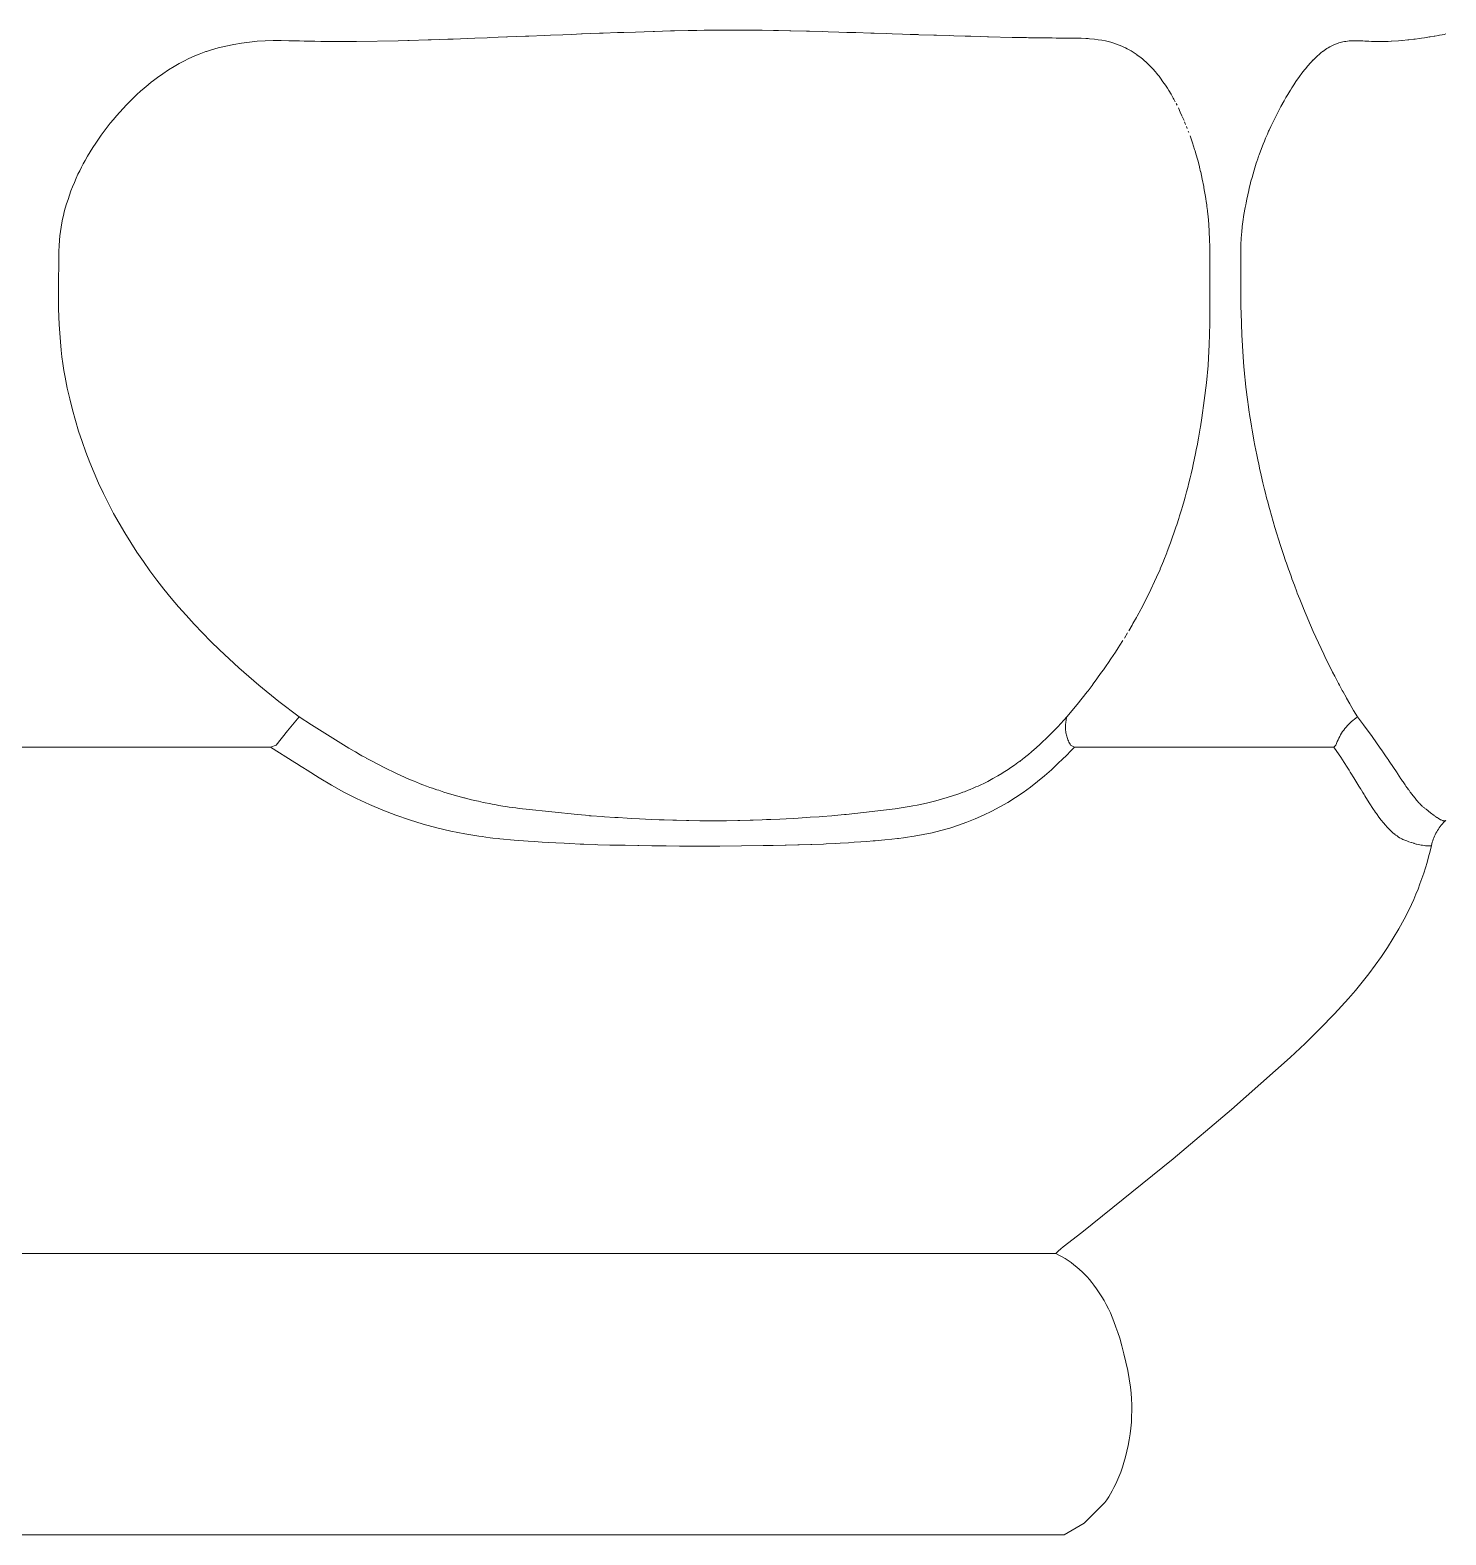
# Model space of a CAD drawing. Header units: millimetres. Extents: x 311 to 4068, y 1050 to 3803.
# Drawn here: x 508.29 to 536.8, y 3406.39 to 3436.69 of the extents above; entities that cross this region are included whole.
import ezdxf

# ---------------------------------------------------------------- set-up
doc = ezdxf.new("R2010")
doc.units = ezdxf.units.MM
doc.layers.add('ZANO_R', color=7, linetype='Continuous', lineweight=0)

msp = doc.modelspace()

# ---------------------------------------------------------------- linework, layer by layer
at = {"layer": 'ZANO_R'}
for p, q in [((516.702, 3436.509), (516.365, 3436.498)), ((516.702, 3436.509), (516.806, 3436.513)), ((517.101, 3436.524), (516.806, 3436.513)), ((517.101, 3436.524), (517.245, 3436.529)), ((517.494, 3436.539), (517.245, 3436.529)), ((517.494, 3436.538), (517.547, 3436.54)), ((517.882, 3436.554), (517.547, 3436.541)), ((517.882, 3436.553), (517.9, 3436.554)), ((518.264, 3436.569), (517.9, 3436.554)), ((518.264, 3436.569), (518.333, 3436.571)), ((518.643, 3436.584), (518.333, 3436.571)), ((518.643, 3436.584), (518.764, 3436.589)), ((519.018, 3436.599), (518.764, 3436.589)), ((519.018, 3436.599), (519.191, 3436.606)), ((519.388, 3436.614), (519.191, 3436.606)), ((519.388, 3436.614), (519.404, 3436.614)), ((519.754, 3436.628), (519.404, 3436.614)), ((519.754, 3436.628), (519.825, 3436.631)), ((520.117, 3436.641), (519.825, 3436.631)), ((520.117, 3436.641), (520.243, 3436.646)), ((520.475, 3436.654), (520.243, 3436.646)), ((520.475, 3436.654), (520.655, 3436.66)), ((520.832, 3436.665), (520.655, 3436.66)), ((520.832, 3436.665), (520.86, 3436.666)), ((521.186, 3436.675), (520.86, 3436.666)), ((521.186, 3436.675), (521.265, 3436.677)), ((521.538, 3436.684), (521.265, 3436.677)), ((521.538, 3436.684), (521.665, 3436.686)), ((521.713, 3436.687), (521.665, 3436.686)), ((521.713, 3436.687), (521.863, 3436.689)), ((521.887, 3436.689), (521.863, 3436.689)), ((521.887, 3436.689), (521.974, 3436.69)), ((522.147, 3436.692), (521.974, 3436.69)), ((522.147, 3436.692), (522.256, 3436.692)), ((522.406, 3436.692), (522.256, 3436.692)), ((522.406, 3436.692), (522.451, 3436.692)), ((522.578, 3436.692), (522.451, 3436.692)), ((522.578, 3436.692), (522.645, 3436.692)), ((522.918, 3436.689), (522.645, 3436.692)), ((522.918, 3436.689), (523.031, 3436.688)), ((523.255, 3436.685), (523.031, 3436.688)), ((523.255, 3436.685), (523.356, 3436.683)), ((523.589, 3436.678), (523.356, 3436.683)), ((523.589, 3436.678), (523.604, 3436.677)), ((523.92, 3436.67), (523.604, 3436.678)), ((523.92, 3436.67), (523.984, 3436.668)), ((524.247, 3436.661), (523.984, 3436.668)), ((524.247, 3436.661), (524.36, 3436.658)), ((524.572, 3436.652), (524.36, 3436.658)), ((524.572, 3436.651), (524.732, 3436.647)), ((524.896, 3436.642), (524.732, 3436.647)), ((524.896, 3436.642), (524.917, 3436.641)), ((525.217, 3436.631), (524.917, 3436.641)), ((525.217, 3436.631), (525.284, 3436.629)), ((525.537, 3436.621), (525.284, 3436.629)), ((525.537, 3436.621), (525.647, 3436.617)), ((525.856, 3436.611), (525.647, 3436.618)), ((525.856, 3436.611), (526.006, 3436.606)), ((526.171, 3436.601), (526.006, 3436.606)), ((526.171, 3436.601), (526.184, 3436.6)), ((526.487, 3436.591), (526.184, 3436.6)), ((526.487, 3436.591), (526.537, 3436.589)), ((526.802, 3436.581), (526.537, 3436.589)), ((526.802, 3436.581), (526.886, 3436.579)), ((527.117, 3436.572), (526.886, 3436.579)), ((527.117, 3436.572), (527.23, 3436.569)), ((527.428, 3436.563), (527.23, 3436.569)), ((527.428, 3436.563), (527.569, 3436.559)), ((527.583, 3436.559), (527.569, 3436.559)), ((527.583, 3436.559), (528.066, 3436.546)), ((528.199, 3436.543), (528.066, 3436.546)), ((528.199, 3436.543), (528.23, 3436.542)), ((528.351, 3436.54), (528.23, 3436.542)), ((528.351, 3436.54), (528.391, 3436.539)), ((528.49, 3436.538), (528.391, 3436.539)), ((528.49, 3436.538), (528.552, 3436.537)), ((528.651, 3436.535), (528.552, 3436.537)), ((528.651, 3436.536), (528.71, 3436.535)), ((528.801, 3436.534), (528.71, 3436.535)), ((528.801, 3436.534), (528.866, 3436.534)), ((528.949, 3436.533), (528.866, 3436.534)), ((528.949, 3436.533), (529.019, 3436.533)), ((529.096, 3436.533), (529.019, 3436.533)), ((529.096, 3436.533), (529.169, 3436.532)), ((529.244, 3436.532), (529.169, 3436.532)), ((529.244, 3436.532), (529.314, 3436.531)), ((529.395, 3436.529), (529.314, 3436.531)), ((529.395, 3436.529), (529.455, 3436.527)), ((529.545, 3436.523), (529.455, 3436.527)), ((529.545, 3436.523), (529.592, 3436.52)), ((529.623, 3436.518), (529.592, 3436.52)), ((529.623, 3436.518), (529.724, 3436.508)), ((536.151, 3436.509), (536.051, 3436.498)), ((536.151, 3436.509), (536.181, 3436.513)), ((536.264, 3436.524), (536.181, 3436.513)), ((536.264, 3436.524), (536.303, 3436.529)), ((536.369, 3436.539), (536.303, 3436.529)), ((536.369, 3436.538), (536.402, 3436.543)), ((536.468, 3436.554), (536.402, 3436.543)), ((536.468, 3436.553), (536.472, 3436.554)), ((536.56, 3436.569), (536.472, 3436.554)), ((536.56, 3436.569), (536.576, 3436.571)), ((536.645, 3436.584), (536.576, 3436.571)), ((536.645, 3436.584), (536.671, 3436.589)), ((536.724, 3436.599), (536.671, 3436.589)), ((536.724, 3436.599), (536.759, 3436.606)), ((536.797, 3436.614), (536.759, 3436.606)), ((511.671, 3436.201), (511.693, 3436.209)), ((511.758, 3436.235), (511.693, 3436.209)), ((511.824, 3436.259), (511.758, 3436.235)), ((511.824, 3436.259), (511.837, 3436.263)), ((511.921, 3436.291), (511.837, 3436.263)), ((511.921, 3436.291), (512.075, 3436.334)), ((512.075, 3436.334), (512.23, 3436.371)), ((512.23, 3436.371), (512.387, 3436.403)), ((512.387, 3436.403), (512.545, 3436.43)), ((512.545, 3436.43), (512.703, 3436.451)), ((512.703, 3436.451), (512.862, 3436.467)), ((512.862, 3436.467), (513.022, 3436.477)), ((513.022, 3436.477), (513.182, 3436.483)), ((513.182, 3436.483), (513.341, 3436.482)), ((513.341, 3436.482), (513.501, 3436.477)), ((513.584, 3436.476), (513.501, 3436.477)), ((513.584, 3436.476), (513.712, 3436.473)), ((513.804, 3436.471), (513.712, 3436.473)), ((513.804, 3436.471), (513.926, 3436.469)), ((514.018, 3436.467), (513.926, 3436.469)), ((514.018, 3436.467), (514.144, 3436.465)), ((514.231, 3436.463), (514.144, 3436.465)), ((514.231, 3436.463), (514.363, 3436.462)), ((514.441, 3436.461), (514.363, 3436.462)), ((514.441, 3436.461), (514.583, 3436.461)), ((514.651, 3436.461), (514.583, 3436.461)), ((514.651, 3436.461), (514.803, 3436.462)), ((514.859, 3436.462), (514.803, 3436.462)), ((514.859, 3436.462), (515.697, 3436.478)), ((515.893, 3436.483), (515.697, 3436.478)), ((515.893, 3436.483), (515.921, 3436.484)), ((516.3, 3436.496), (515.921, 3436.484)), ((516.3, 3436.496), (516.365, 3436.498)), ((529.796, 3436.499), (529.724, 3436.508)), ((529.867, 3436.488), (529.796, 3436.499)), ((529.939, 3436.474), (529.867, 3436.488)), ((529.939, 3436.474), (529.996, 3436.461)), ((529.996, 3436.461), (530.052, 3436.446)), ((530.052, 3436.446), (530.108, 3436.43)), ((530.108, 3436.43), (530.164, 3436.411)), ((530.164, 3436.411), (530.218, 3436.391)), ((530.218, 3436.391), (530.272, 3436.368)), ((530.272, 3436.368), (530.325, 3436.344)), ((530.344, 3436.336), (530.326, 3436.344)), ((530.344, 3436.335), (530.38, 3436.317)), ((530.421, 3436.295), (530.38, 3436.317)), ((530.461, 3436.272), (530.421, 3436.295)), ((530.5, 3436.248), (530.461, 3436.272)), ((530.499, 3436.248), (530.539, 3436.222)), ((530.577, 3436.197), (530.54, 3436.222)), ((534.252, 3436.209), (534.203, 3436.166)), ((534.252, 3436.209), (534.281, 3436.233)), ((534.314, 3436.259), (534.281, 3436.233)), ((534.314, 3436.259), (534.319, 3436.263)), ((534.374, 3436.302), (534.319, 3436.263)), ((534.374, 3436.302), (534.401, 3436.32)), ((534.401, 3436.32), (534.429, 3436.337)), ((534.429, 3436.337), (534.457, 3436.353)), ((534.457, 3436.353), (534.485, 3436.368)), ((534.485, 3436.368), (534.514, 3436.383)), ((534.554, 3436.401), (534.514, 3436.383)), ((534.554, 3436.401), (534.593, 3436.417)), ((534.613, 3436.424), (534.593, 3436.417)), ((534.613, 3436.424), (534.641, 3436.433)), ((534.641, 3436.433), (534.668, 3436.441)), ((534.668, 3436.441), (534.696, 3436.449)), ((534.696, 3436.449), (534.724, 3436.455)), ((534.724, 3436.455), (534.752, 3436.461)), ((534.78, 3436.465), (534.752, 3436.461)), ((534.78, 3436.465), (534.815, 3436.47)), ((534.815, 3436.47), (534.851, 3436.473)), ((534.851, 3436.473), (534.886, 3436.476)), ((534.886, 3436.476), (534.921, 3436.477)), ((534.921, 3436.477), (534.957, 3436.478)), ((534.982, 3436.478), (534.957, 3436.478)), ((534.982, 3436.478), (535.041, 3436.477)), ((535.075, 3436.476), (535.041, 3436.477)), ((535.075, 3436.476), (535.127, 3436.473)), ((535.164, 3436.471), (535.127, 3436.473)), ((535.164, 3436.471), (535.212, 3436.469)), ((535.248, 3436.467), (535.212, 3436.469)), ((535.248, 3436.467), (535.297, 3436.465)), ((535.331, 3436.463), (535.297, 3436.465)), ((535.331, 3436.463), (535.38, 3436.462)), ((535.409, 3436.461), (535.38, 3436.462)), ((535.409, 3436.461), (535.461, 3436.461)), ((535.486, 3436.461), (535.461, 3436.461)), ((535.486, 3436.461), (535.54, 3436.462)), ((535.56, 3436.462), (535.54, 3436.462)), ((535.56, 3436.462), (535.617, 3436.464)), ((535.633, 3436.465), (535.617, 3436.464)), ((535.633, 3436.465), (535.695, 3436.468)), ((535.704, 3436.468), (535.695, 3436.468)), ((535.704, 3436.468), (535.843, 3436.478)), ((535.906, 3436.483), (535.843, 3436.478)), ((535.906, 3436.483), (535.914, 3436.484)), ((536.032, 3436.496), (535.914, 3436.484)), ((536.032, 3436.496), (536.051, 3436.498)), ((511.189, 3435.961), (511.074, 3435.89)), ((511.189, 3435.961), (511.287, 3436.017)), ((511.287, 3436.017), (511.386, 3436.07)), ((511.386, 3436.07), (511.487, 3436.119)), ((511.487, 3436.119), (511.589, 3436.166)), ((511.671, 3436.201), (511.589, 3436.166)), ((530.576, 3436.196), (530.641, 3436.148)), ((530.651, 3436.14), (530.642, 3436.148)), ((530.651, 3436.14), (530.691, 3436.107)), ((530.724, 3436.08), (530.692, 3436.108)), ((530.724, 3436.08), (530.763, 3436.045)), ((530.763, 3436.045), (530.8, 3436.009)), ((530.8, 3436.009), (530.837, 3435.973)), ((530.862, 3435.946), (530.837, 3435.972)), ((530.862, 3435.947), (530.901, 3435.904)), ((530.901, 3435.904), (530.939, 3435.861)), ((533.948, 3435.889), (533.968, 3435.914)), ((534.017, 3435.973), (533.968, 3435.914)), ((534.068, 3436.03), (534.017, 3435.973)), ((534.068, 3436.03), (534.086, 3436.049)), ((534.125, 3436.091), (534.086, 3436.049)), ((534.125, 3436.09), (534.164, 3436.129)), ((534.191, 3436.155), (534.164, 3436.129)), ((534.191, 3436.155), (534.203, 3436.166)), ((510.735, 3435.648), (510.662, 3435.589)), ((510.735, 3435.648), (510.744, 3435.655)), ((510.851, 3435.737), (510.744, 3435.655)), ((510.962, 3435.815), (510.851, 3435.737)), ((511.074, 3435.89), (510.962, 3435.815)), ((530.939, 3435.861), (530.976, 3435.818)), ((530.99, 3435.8), (530.976, 3435.817)), ((530.99, 3435.8), (531.02, 3435.762)), ((531.051, 3435.722), (531.02, 3435.762)), ((531.051, 3435.722), (531.1, 3435.653)), ((531.1, 3435.653), (531.148, 3435.583)), ((533.776, 3435.655), (533.733, 3435.589)), ((533.776, 3435.655), (533.811, 3435.705)), ((533.832, 3435.735), (533.811, 3435.705)), ((533.832, 3435.735), (533.85, 3435.76)), ((533.898, 3435.825), (533.85, 3435.76)), ((533.948, 3435.889), (533.898, 3435.825)), ((510.297, 3435.257), (510.367, 3435.326)), ((510.367, 3435.326), (510.439, 3435.394)), ((510.439, 3435.394), (510.512, 3435.46)), ((510.512, 3435.46), (510.587, 3435.526)), ((510.587, 3435.526), (510.662, 3435.589)), ((531.163, 3435.561), (531.148, 3435.583)), ((531.163, 3435.561), (531.189, 3435.52)), ((531.216, 3435.476), (531.189, 3435.52)), ((531.216, 3435.476), (531.262, 3435.399)), ((531.262, 3435.399), (531.307, 3435.321)), ((531.316, 3435.303), (531.307, 3435.321)), ((531.316, 3435.303), (531.344, 3435.251)), ((533.56, 3435.309), (533.537, 3435.268)), ((533.56, 3435.309), (533.576, 3435.336)), ((533.612, 3435.398), (533.576, 3435.336)), ((533.613, 3435.398), (533.654, 3435.466)), ((533.667, 3435.486), (533.654, 3435.466)), ((533.667, 3435.486), (533.693, 3435.529)), ((533.721, 3435.572), (533.693, 3435.529)), ((533.721, 3435.572), (533.733, 3435.589)), ((510.028, 3434.967), (510.093, 3435.041)), ((510.093, 3435.041), (510.16, 3435.114)), ((510.16, 3435.114), (510.227, 3435.186)), ((510.227, 3435.186), (510.297, 3435.257)), ((531.363, 3435.215), (531.382, 3435.179)), ((531.409, 3435.125), (531.449, 3435.039)), ((531.449, 3435.039), (531.489, 3434.953)), ((533.41, 3435.035), (533.383, 3434.982)), ((533.41, 3435.035), (533.472, 3435.152)), ((533.472, 3435.152), (533.537, 3435.268)), ((509.721, 3434.579), (509.84, 3434.738)), ((509.84, 3434.738), (509.901, 3434.815)), ((509.901, 3434.815), (509.964, 3434.892)), ((509.964, 3434.892), (510.028, 3434.967)), ((531.494, 3434.941), (531.523, 3434.874)), ((531.534, 3434.848), (531.556, 3434.794)), ((531.572, 3434.753), (531.588, 3434.713)), ((533.271, 3434.751), (533.236, 3434.674)), ((533.271, 3434.751), (533.309, 3434.831)), ((533.316, 3434.846), (533.309, 3434.831)), ((533.316, 3434.846), (533.383, 3434.982)), ((509.552, 3434.331), (509.609, 3434.417)), ((509.609, 3434.417), (509.721, 3434.579)), ((531.61, 3434.657), (531.62, 3434.631)), ((531.646, 3434.56), (531.693, 3434.425)), ((531.693, 3434.425), (531.737, 3434.288)), ((533.064, 3434.255), (533.118, 3434.394)), ((533.143, 3434.457), (533.118, 3434.394)), ((533.143, 3434.457), (533.166, 3434.513)), ((533.185, 3434.556), (533.166, 3434.513)), ((533.185, 3434.556), (533.201, 3434.594)), ((533.227, 3434.654), (533.201, 3434.594)), ((533.227, 3434.654), (533.237, 3434.674)), ((509.394, 3434.067), (509.445, 3434.156)), ((509.445, 3434.156), (509.497, 3434.244)), ((509.497, 3434.244), (509.552, 3434.331)), ((531.745, 3434.26), (531.737, 3434.288)), ((531.746, 3434.26), (531.764, 3434.2)), ((531.776, 3434.158), (531.764, 3434.2)), ((531.776, 3434.158), (531.789, 3434.111)), ((531.805, 3434.053), (531.789, 3434.111)), ((532.99, 3434.046), (533.007, 3434.097)), ((533.026, 3434.151), (533.007, 3434.097)), ((533.026, 3434.151), (533.038, 3434.183)), ((533.064, 3434.255), (533.037, 3434.183)), ((509.215, 3433.708), (509.252, 3433.791)), ((509.252, 3433.791), (509.286, 3433.861)), ((509.286, 3433.861), (509.321, 3433.93)), ((509.321, 3433.93), (509.356, 3433.999)), ((509.356, 3433.999), (509.394, 3434.067)), ((531.805, 3434.053), (531.814, 3434.021)), ((531.833, 3433.947), (531.814, 3434.021)), ((531.833, 3433.948), (531.837, 3433.929)), ((531.858, 3433.84), (531.837, 3433.929)), ((531.859, 3433.84), (531.891, 3433.692)), ((532.893, 3433.727), (532.934, 3433.869)), ((532.934, 3433.869), (532.978, 3434.011)), ((532.99, 3434.046), (532.978, 3434.011)), ((509.111, 3433.454), (509.144, 3433.539)), ((509.144, 3433.539), (509.179, 3433.624)), ((509.179, 3433.624), (509.215, 3433.708)), ((531.891, 3433.692), (531.92, 3433.544)), ((531.925, 3433.517), (531.92, 3433.544)), ((531.925, 3433.517), (531.939, 3433.441)), ((532.837, 3433.509), (532.826, 3433.465)), ((532.837, 3433.509), (532.849, 3433.559)), ((532.864, 3433.618), (532.849, 3433.559)), ((532.864, 3433.618), (532.872, 3433.651)), ((532.893, 3433.727), (532.872, 3433.651)), ((508.997, 3433.107), (509.023, 3433.195)), ((509.023, 3433.195), (509.051, 3433.282)), ((509.051, 3433.282), (509.08, 3433.368)), ((509.08, 3433.368), (509.111, 3433.454)), ((531.944, 3433.409), (531.939, 3433.441)), ((531.944, 3433.409), (531.956, 3433.34)), ((531.963, 3433.293), (531.956, 3433.34)), ((531.963, 3433.293), (531.972, 3433.24)), ((531.981, 3433.177), (531.972, 3433.24)), ((531.981, 3433.177), (531.986, 3433.14)), ((532.765, 3433.175), (532.772, 3433.214)), ((532.787, 3433.287), (532.772, 3433.214)), ((532.787, 3433.287), (532.826, 3433.465)), ((508.927, 3432.813), (508.942, 3432.887)), ((508.942, 3432.887), (508.959, 3432.961)), ((508.959, 3432.961), (508.977, 3433.034)), ((508.977, 3433.034), (508.997, 3433.107)), ((531.996, 3433.059), (531.986, 3433.14)), ((531.996, 3433.059), (531.999, 3433.04)), ((532.01, 3432.941), (531.999, 3433.04)), ((532.01, 3432.941), (532.024, 3432.786)), ((532.709, 3432.833), (532.73, 3432.977)), ((532.73, 3432.977), (532.755, 3433.12)), ((532.765, 3433.175), (532.755, 3433.12)), ((508.886, 3432.548), (508.897, 3432.637)), ((508.897, 3432.637), (508.911, 3432.725)), ((508.911, 3432.725), (508.927, 3432.813)), ((532.024, 3432.786), (532.033, 3432.631)), ((532.033, 3432.631), (532.039, 3432.476)), ((532.676, 3432.503), (532.687, 3432.64)), ((532.696, 3432.722), (532.687, 3432.64)), ((532.696, 3432.722), (532.697, 3432.737)), ((532.709, 3432.833), (532.697, 3432.737)), ((508.868, 3432.24), (508.871, 3432.35)), ((508.871, 3432.35), (508.878, 3432.46)), ((508.878, 3432.46), (508.886, 3432.548)), ((532.041, 3432.331), (532.039, 3432.476)), ((532.041, 3432.331), (532.041, 3432.259)), ((532.665, 3432.23), (532.668, 3432.367)), ((532.668, 3432.367), (532.676, 3432.503)), ((508.859, 3431.395), (508.868, 3432.24)), ((532.041, 3432.224), (532.04, 3432.16)), ((532.042, 3431.68), (532.04, 3432.16)), ((532.041, 3432.224), (532.041, 3432.259)), ((532.665, 3432.23), (532.664, 3432.115)), ((532.666, 3431.232), (532.664, 3432.115)), ((532.042, 3431.68), (532.042, 3431.633)), ((508.862, 3431.079), (508.859, 3431.395)), ((532.044, 3431.47), (532.042, 3431.633)), ((532.044, 3431.47), (532.045, 3431.167)), ((508.874, 3430.763), (508.862, 3431.079)), ((532.043, 3430.942), (532.044, 3431.167)), ((532.666, 3431.232), (532.668, 3431.125)), ((532.668, 3431.111), (532.668, 3431.125)), ((532.668, 3431.111), (532.671, 3430.996)), ((508.897, 3430.413), (508.874, 3430.763)), ((532.037, 3430.572), (532.041, 3430.782)), ((532.043, 3430.942), (532.041, 3430.782)), ((532.687, 3430.553), (532.671, 3430.996)), ((532.037, 3430.572), (532.031, 3430.357)), ((532.713, 3430.111), (532.687, 3430.553)), ((508.911, 3430.249), (508.897, 3430.413)), ((508.927, 3430.112), (508.911, 3430.249)), ((532.018, 3430.094), (532.03, 3430.357)), ((508.946, 3429.976), (508.927, 3430.112)), ((508.967, 3429.84), (508.946, 3429.976)), ((531.974, 3429.587), (532.007, 3429.938)), ((532.018, 3430.094), (532.007, 3429.938)), ((532.712, 3430.111), (532.729, 3429.909)), ((532.734, 3429.848), (532.729, 3429.909)), ((532.734, 3429.848), (532.748, 3429.704)), ((508.991, 3429.704), (508.967, 3429.84)), ((509.035, 3429.484), (508.991, 3429.704)), ((531.932, 3429.236), (531.974, 3429.587)), ((532.754, 3429.65), (532.748, 3429.704)), ((532.754, 3429.65), (532.771, 3429.501)), ((509.085, 3429.265), (509.035, 3429.484)), ((509.14, 3429.047), (509.085, 3429.265)), ((532.776, 3429.455), (532.771, 3429.501)), ((532.776, 3429.455), (532.795, 3429.301)), ((532.801, 3429.253), (532.795, 3429.301)), ((532.801, 3429.253), (532.822, 3429.105)), ((509.2, 3428.831), (509.14, 3429.047)), ((531.883, 3428.886), (531.932, 3429.236)), ((532.83, 3429.049), (532.822, 3429.105)), ((532.83, 3429.049), (532.851, 3428.909)), ((509.265, 3428.617), (509.2, 3428.831)), ((531.85, 3428.68), (531.821, 3428.514)), ((531.85, 3428.68), (531.854, 3428.705)), ((531.883, 3428.886), (531.854, 3428.705)), ((532.861, 3428.844), (532.851, 3428.909)), ((532.861, 3428.844), (532.882, 3428.714)), ((532.895, 3428.638), (532.882, 3428.714)), ((532.895, 3428.638), (532.915, 3428.521)), ((509.335, 3428.405), (509.265, 3428.617)), ((509.41, 3428.195), (509.335, 3428.405)), ((531.814, 3428.475), (531.786, 3428.323)), ((531.814, 3428.475), (531.821, 3428.514)), ((532.931, 3428.433), (532.915, 3428.521)), ((532.931, 3428.433), (532.951, 3428.329)), ((532.969, 3428.233), (532.951, 3428.329)), ((509.49, 3427.986), (509.41, 3428.195)), ((531.735, 3428.07), (531.709, 3427.946)), ((531.735, 3428.07), (531.749, 3428.134)), ((531.776, 3428.271), (531.749, 3428.134)), ((531.776, 3428.272), (531.786, 3428.323)), ((532.969, 3428.233), (532.988, 3428.138)), ((533.009, 3428.037), (532.988, 3428.138)), ((533.009, 3428.037), (533.027, 3427.949)), ((509.576, 3427.777), (509.49, 3427.986)), ((509.667, 3427.569), (509.576, 3427.777)), ((531.646, 3427.675), (531.666, 3427.76)), ((531.692, 3427.872), (531.666, 3427.76)), ((531.692, 3427.872), (531.709, 3427.946)), ((533.052, 3427.836), (533.027, 3427.949)), ((533.052, 3427.836), (533.069, 3427.761)), ((533.097, 3427.638), (533.069, 3427.761)), ((509.763, 3427.364), (509.667, 3427.569)), ((531.597, 3427.48), (531.574, 3427.393)), ((531.597, 3427.48), (531.621, 3427.575)), ((531.646, 3427.675), (531.621, 3427.575)), ((533.097, 3427.638), (533.111, 3427.577)), ((533.144, 3427.441), (533.111, 3427.577)), ((533.144, 3427.441), (533.156, 3427.395)), ((509.864, 3427.161), (509.763, 3427.364)), ((509.97, 3426.96), (509.864, 3427.161)), ((531.491, 3427.098), (531.524, 3427.212)), ((531.545, 3427.288), (531.524, 3427.212)), ((531.545, 3427.288), (531.574, 3427.393)), ((533.194, 3427.248), (533.156, 3427.395)), ((533.194, 3427.248), (533.202, 3427.215)), ((533.245, 3427.057), (533.202, 3427.215)), ((510.08, 3426.762), (509.97, 3426.96)), ((531.376, 3426.727), (531.417, 3426.855)), ((531.435, 3426.911), (531.417, 3426.855)), ((531.435, 3426.911), (531.472, 3427.033)), ((531.491, 3427.098), (531.472, 3427.033)), ((533.245, 3427.057), (533.25, 3427.036)), ((533.354, 3426.675), (533.25, 3427.036)), ((510.195, 3426.566), (510.08, 3426.762)), ((510.314, 3426.374), (510.195, 3426.566)), ((531.314, 3426.545), (531.301, 3426.507)), ((531.314, 3426.545), (531.36, 3426.68)), ((531.376, 3426.727), (531.36, 3426.68)), ((533.465, 3426.315), (533.354, 3426.675)), ((510.439, 3426.18), (510.314, 3426.374)), ((531.184, 3426.19), (531.239, 3426.335)), ((531.251, 3426.366), (531.239, 3426.335)), ((531.251, 3426.367), (531.301, 3426.507)), ((533.465, 3426.315), (533.512, 3426.17)), ((510.569, 3425.99), (510.439, 3426.18)), ((510.702, 3425.802), (510.569, 3425.99)), ((531.045, 3425.845), (531.108, 3425.999)), ((531.116, 3426.016), (531.109, 3425.999)), ((531.116, 3426.016), (531.175, 3426.166)), ((531.184, 3426.19), (531.175, 3426.166)), ((533.524, 3426.136), (533.512, 3426.17)), ((533.524, 3426.136), (533.569, 3426.003)), ((533.584, 3425.958), (533.569, 3426.003)), ((533.584, 3425.958), (533.626, 3425.838)), ((510.84, 3425.617), (510.702, 3425.802)), ((510.981, 3425.435), (510.84, 3425.617)), ((530.971, 3425.676), (530.932, 3425.59)), ((530.971, 3425.676), (531.04, 3425.834)), ((531.045, 3425.845), (531.04, 3425.834)), ((533.644, 3425.788), (533.626, 3425.838)), ((533.644, 3425.788), (533.685, 3425.675)), ((533.696, 3425.644), (533.685, 3425.675)), ((533.696, 3425.644), (533.745, 3425.512)), ((511.127, 3425.256), (510.981, 3425.435)), ((530.858, 3425.43), (530.762, 3425.234)), ((530.857, 3425.43), (530.932, 3425.59)), ((533.796, 3425.379), (533.745, 3425.512)), ((533.796, 3425.379), (533.805, 3425.355)), ((533.854, 3425.23), (533.805, 3425.355)), ((511.276, 3425.081), (511.127, 3425.256)), ((511.428, 3424.908), (511.276, 3425.081)), ((530.652, 3425.022), (530.579, 3424.889)), ((530.652, 3425.022), (530.661, 3425.041)), ((530.762, 3425.234), (530.662, 3425.041)), ((533.854, 3425.23), (533.867, 3425.199)), ((533.92, 3425.065), (533.867, 3425.199)), ((533.92, 3425.065), (533.929, 3425.044)), ((534.126, 3424.581), (533.929, 3425.044)), ((511.592, 3424.729), (511.428, 3424.908)), ((511.759, 3424.553), (511.592, 3424.729)), ((530.477, 3424.708), (530.41, 3424.593)), ((530.477, 3424.708), (530.495, 3424.74)), ((530.566, 3424.864), (530.495, 3424.74)), ((530.565, 3424.864), (530.579, 3424.889)), ((511.929, 3424.381), (511.759, 3424.553)), ((530.292, 3424.401), (530.233, 3424.307)), ((530.386, 3424.553), (530.322, 3424.448)), ((534.337, 3424.124), (534.126, 3424.581)), ((512.103, 3424.211), (511.929, 3424.381)), ((512.494, 3423.849), (512.103, 3424.211)), ((530.099, 3424.101), (530.051, 3424.03)), ((530.099, 3424.101), (530.142, 3424.167)), ((530.197, 3424.25), (530.142, 3424.167)), ((530.196, 3424.25), (530.233, 3424.307)), ((534.337, 3424.124), (534.382, 3424.032)), ((512.896, 3423.499), (512.494, 3423.849)), ((529.899, 3423.809), (529.865, 3423.761)), ((529.899, 3423.81), (529.958, 3423.894)), ((530, 3423.955), (529.958, 3423.894)), ((530, 3423.955), (530.051, 3424.03)), ((534.41, 3423.974), (534.382, 3424.032)), ((534.41, 3423.974), (534.449, 3423.896)), ((534.483, 3423.827), (534.449, 3423.896)), ((534.483, 3423.827), (534.516, 3423.762)), ((512.896, 3423.499), (513.295, 3423.174)), ((529.591, 3423.387), (529.673, 3423.498)), ((529.694, 3423.526), (529.673, 3423.498)), ((529.694, 3423.526), (529.77, 3423.629)), ((529.797, 3423.666), (529.77, 3423.629)), ((529.797, 3423.667), (529.864, 3423.761)), ((534.558, 3423.681), (534.516, 3423.762)), ((534.558, 3423.681), (534.585, 3423.63)), ((534.633, 3423.538), (534.585, 3423.63)), ((534.633, 3423.538), (534.654, 3423.499)), ((534.709, 3423.397), (534.654, 3423.499)), ((529.375, 3423.112), (529.576, 3423.368)), ((529.59, 3423.388), (529.576, 3423.369)), ((534.709, 3423.397), (534.725, 3423.369)), ((534.786, 3423.259), (534.725, 3423.369)), ((534.786, 3423.259), (534.796, 3423.24)), ((534.862, 3423.124), (534.796, 3423.24)), ((513.295, 3423.174), (513.703, 3422.862)), ((529.165, 3422.862), (529.375, 3423.112)), ((534.862, 3423.124), (534.868, 3423.113)), ((534.939, 3422.992), (534.868, 3423.113)), ((534.939, 3422.992), (535.015, 3422.862)), ((513.469, 3422.581), (513.244, 3422.292)), ((513.703, 3422.862), (513.469, 3422.581)), ((513.951, 3422.704), (513.703, 3422.862)), ((513.951, 3422.704), (514.708, 3422.234)), ((528.981, 3422.665), (528.792, 3422.472)), ((529.165, 3422.862), (528.981, 3422.665)), ((529.136, 3422.668), (529.137, 3422.692)), ((529.136, 3422.643), (529.136, 3422.668)), ((529.138, 3422.618), (529.136, 3422.643)), ((529.137, 3422.692), (529.138, 3422.717)), ((529.138, 3422.717), (529.141, 3422.742)), ((529.139, 3422.594), (529.138, 3422.618)), ((529.142, 3422.569), (529.139, 3422.594)), ((529.141, 3422.742), (529.144, 3422.766)), ((529.144, 3422.766), (529.148, 3422.79)), ((529.148, 3422.79), (529.153, 3422.815)), ((529.153, 3422.815), (529.159, 3422.839)), ((529.159, 3422.839), (529.165, 3422.862)), ((534.717, 3422.566), (534.74, 3422.598)), ((534.74, 3422.598), (534.763, 3422.628)), ((534.763, 3422.628), (534.787, 3422.658)), ((534.787, 3422.658), (534.813, 3422.687)), ((534.813, 3422.687), (534.839, 3422.715)), ((534.839, 3422.715), (534.866, 3422.742)), ((534.866, 3422.742), (534.894, 3422.768)), ((534.894, 3422.768), (534.923, 3422.793)), ((534.923, 3422.793), (534.953, 3422.817)), ((534.953, 3422.817), (534.984, 3422.84)), ((534.984, 3422.84), (535.015, 3422.862)), ((535.137, 3422.704), (535.015, 3422.862)), ((535.137, 3422.704), (535.309, 3422.471)), ((513.129, 3422.253), (513.244, 3422.292)), ((528.628, 3422.316), (528.545, 3422.24)), ((528.628, 3422.316), (528.792, 3422.472)), ((529.146, 3422.545), (529.142, 3422.569)), ((529.15, 3422.52), (529.146, 3422.545)), ((529.156, 3422.496), (529.15, 3422.52)), ((529.162, 3422.472), (529.156, 3422.496)), ((529.169, 3422.449), (529.162, 3422.472)), ((529.177, 3422.425), (529.169, 3422.449)), ((529.185, 3422.402), (529.177, 3422.425)), ((529.195, 3422.379), (529.185, 3422.402)), ((529.205, 3422.357), (529.195, 3422.379)), ((529.216, 3422.335), (529.205, 3422.357)), ((529.228, 3422.313), (529.216, 3422.335)), ((529.24, 3422.292), (529.228, 3422.313)), ((529.24, 3422.292), (529.319, 3422.253)), ((534.538, 3422.253), (534.582, 3422.292)), ((534.582, 3422.292), (534.594, 3422.328)), ((534.594, 3422.328), (534.608, 3422.364)), ((534.608, 3422.364), (534.624, 3422.399)), ((534.624, 3422.399), (534.64, 3422.434)), ((534.64, 3422.434), (534.658, 3422.468)), ((534.658, 3422.468), (534.676, 3422.501)), ((534.676, 3422.501), (534.696, 3422.534)), ((534.696, 3422.534), (534.717, 3422.566)), ((535.309, 3422.471), (535.476, 3422.234)), ((503.498, 3422.253), (513.129, 3422.253)), ((513.129, 3422.253), (513.62, 3421.941)), ((514.812, 3422.172), (514.708, 3422.234)), ((514.812, 3422.172), (514.839, 3422.157)), ((514.933, 3422.102), (514.839, 3422.157)), ((514.933, 3422.102), (514.97, 3422.081)), ((515.053, 3422.035), (514.97, 3422.081)), ((515.053, 3422.034), (515.106, 3422.005)), ((515.173, 3421.969), (515.106, 3422.005)), ((515.173, 3421.969), (515.417, 3421.842)), ((528.214, 3421.968), (528.179, 3421.942)), ((528.214, 3421.967), (528.276, 3422.015)), ((528.299, 3422.033), (528.276, 3422.015)), ((528.299, 3422.033), (528.37, 3422.09)), ((528.383, 3422.1), (528.37, 3422.09)), ((528.383, 3422.1), (528.46, 3422.166)), ((528.545, 3422.24), (528.46, 3422.166)), ((529.07, 3422.005), (528.996, 3421.935)), ((529.07, 3422.005), (529.079, 3422.014)), ((529.155, 3422.088), (529.079, 3422.014)), ((529.155, 3422.088), (529.161, 3422.093)), ((529.238, 3422.17), (529.161, 3422.093)), ((529.238, 3422.17), (529.319, 3422.253)), ((529.319, 3422.253), (534.538, 3422.253)), ((534.538, 3422.253), (534.647, 3422.096)), ((534.679, 3422.049), (534.647, 3422.096)), ((534.679, 3422.049), (534.751, 3421.941)), ((535.518, 3422.172), (535.476, 3422.234)), ((535.518, 3422.172), (535.529, 3422.157)), ((535.566, 3422.102), (535.529, 3422.157)), ((535.566, 3422.102), (535.58, 3422.081)), ((535.612, 3422.034), (535.58, 3422.081)), ((535.612, 3422.034), (535.631, 3422.005)), ((535.656, 3421.969), (535.631, 3422.005)), ((535.656, 3421.969), (535.813, 3421.733)), ((513.649, 3421.923), (513.62, 3421.941)), ((513.649, 3421.923), (513.743, 3421.864)), ((513.779, 3421.841), (513.743, 3421.864)), ((513.779, 3421.841), (513.867, 3421.787)), ((514.108, 3421.633), (513.867, 3421.787)), ((515.417, 3421.842), (515.665, 3421.722)), ((515.665, 3421.722), (515.916, 3421.61)), ((527.675, 3421.62), (527.776, 3421.677)), ((527.855, 3421.724), (527.776, 3421.677)), ((527.855, 3421.724), (527.881, 3421.74)), ((527.946, 3421.782), (527.881, 3421.74)), ((527.946, 3421.782), (527.984, 3421.806)), ((528.037, 3421.842), (527.983, 3421.806)), ((528.037, 3421.841), (528.109, 3421.891)), ((528.109, 3421.891), (528.18, 3421.942)), ((528.715, 3421.676), (528.574, 3421.559)), ((528.852, 3421.797), (528.715, 3421.676)), ((528.984, 3421.924), (528.852, 3421.797)), ((528.984, 3421.924), (528.996, 3421.935)), ((534.81, 3421.849), (534.751, 3421.941)), ((534.81, 3421.849), (534.849, 3421.787)), ((534.872, 3421.751), (534.85, 3421.787)), ((534.872, 3421.751), (534.897, 3421.711)), ((534.932, 3421.656), (534.897, 3421.712)), ((535.819, 3421.725), (535.813, 3421.733)), ((535.819, 3421.725), (535.856, 3421.669)), ((535.892, 3421.616), (535.856, 3421.669)), ((514.355, 3421.486), (514.108, 3421.633)), ((514.607, 3421.348), (514.355, 3421.486)), ((516.023, 3421.566), (515.916, 3421.61)), ((516.023, 3421.566), (516.057, 3421.552)), ((516.145, 3421.517), (516.057, 3421.552)), ((516.145, 3421.517), (516.198, 3421.497)), ((516.268, 3421.47), (516.198, 3421.497)), ((516.268, 3421.47), (516.339, 3421.444)), ((516.391, 3421.426), (516.339, 3421.444)), ((516.391, 3421.426), (516.478, 3421.396)), ((516.515, 3421.384), (516.478, 3421.396)), ((516.515, 3421.384), (516.618, 3421.35)), ((527.175, 3421.385), (527.104, 3421.357)), ((527.175, 3421.385), (527.219, 3421.402)), ((527.277, 3421.427), (527.219, 3421.402)), ((527.277, 3421.427), (527.332, 3421.451)), ((527.377, 3421.471), (527.332, 3421.451)), ((527.377, 3421.471), (527.446, 3421.503)), ((527.476, 3421.517), (527.446, 3421.503)), ((527.476, 3421.517), (527.558, 3421.558)), ((527.573, 3421.565), (527.558, 3421.558)), ((527.573, 3421.565), (527.675, 3421.62)), ((528.429, 3421.447), (528.281, 3421.34)), ((528.574, 3421.559), (528.429, 3421.447)), ((534.931, 3421.655), (534.943, 3421.637)), ((535.044, 3421.471), (534.943, 3421.637)), ((535.044, 3421.471), (535.081, 3421.41)), ((535.097, 3421.384), (535.081, 3421.411)), ((535.097, 3421.384), (535.125, 3421.339)), ((535.892, 3421.616), (535.896, 3421.61)), ((535.926, 3421.566), (535.896, 3421.61)), ((535.926, 3421.566), (535.936, 3421.552)), ((535.96, 3421.517), (535.936, 3421.552)), ((535.96, 3421.517), (535.974, 3421.497)), ((535.992, 3421.47), (535.974, 3421.497)), ((535.992, 3421.47), (536.011, 3421.444)), ((536.024, 3421.426), (536.011, 3421.444)), ((536.024, 3421.426), (536.045, 3421.396)), ((536.054, 3421.384), (536.045, 3421.396)), ((536.054, 3421.384), (536.079, 3421.35)), ((514.863, 3421.219), (514.607, 3421.348)), ((515.123, 3421.098), (514.863, 3421.219)), ((515.388, 3420.986), (515.123, 3421.098)), ((516.641, 3421.343), (516.618, 3421.35)), ((516.641, 3421.343), (516.898, 3421.267)), ((517.021, 3421.234), (516.898, 3421.267)), ((517.021, 3421.234), (517.037, 3421.23)), ((517.15, 3421.202), (517.037, 3421.23)), ((517.15, 3421.202), (517.175, 3421.195)), ((517.279, 3421.171), (517.175, 3421.195)), ((517.279, 3421.171), (517.314, 3421.163)), ((517.41, 3421.142), (517.314, 3421.163)), ((517.41, 3421.142), (517.454, 3421.133)), ((517.541, 3421.116), (517.454, 3421.133)), ((517.541, 3421.116), (517.591, 3421.106)), ((517.672, 3421.091), (517.591, 3421.106)), ((517.672, 3421.091), (517.729, 3421.081)), ((517.804, 3421.068), (517.729, 3421.081)), ((517.804, 3421.068), (517.866, 3421.059)), ((517.935, 3421.048), (517.866, 3421.059)), ((525.949, 3421.05), (526.031, 3421.064)), ((526.066, 3421.07), (526.031, 3421.064)), ((526.066, 3421.07), (526.152, 3421.087)), ((526.34, 3421.127), (526.152, 3421.087)), ((526.527, 3421.173), (526.34, 3421.127)), ((526.527, 3421.173), (526.64, 3421.204)), ((526.64, 3421.204), (526.752, 3421.237)), ((526.859, 3421.27), (526.752, 3421.237)), ((526.966, 3421.306), (526.859, 3421.27)), ((526.966, 3421.306), (526.987, 3421.314)), ((527.071, 3421.344), (526.987, 3421.314)), ((527.071, 3421.344), (527.104, 3421.357)), ((527.973, 3421.142), (527.814, 3421.051)), ((528.129, 3421.238), (527.973, 3421.142)), ((528.281, 3421.34), (528.129, 3421.238)), ((535.149, 3421.3), (535.125, 3421.339)), ((535.148, 3421.3), (535.166, 3421.271)), ((535.251, 3421.135), (535.166, 3421.271)), ((535.338, 3421.001), (535.251, 3421.135)), ((536.084, 3421.343), (536.079, 3421.35)), ((536.084, 3421.343), (536.111, 3421.308)), ((536.113, 3421.305), (536.111, 3421.308)), ((536.113, 3421.305), (536.171, 3421.23)), ((536.195, 3421.202), (536.171, 3421.23)), ((536.195, 3421.202), (536.2, 3421.195)), ((536.221, 3421.171), (536.2, 3421.195)), ((536.221, 3421.171), (536.227, 3421.163)), ((536.246, 3421.142), (536.227, 3421.163)), ((536.246, 3421.142), (536.254, 3421.133)), ((536.271, 3421.116), (536.254, 3421.133)), ((536.271, 3421.116), (536.28, 3421.106)), ((536.295, 3421.091), (536.28, 3421.106)), ((536.294, 3421.091), (536.305, 3421.081)), ((536.318, 3421.068), (536.305, 3421.081)), ((536.318, 3421.068), (536.329, 3421.059)), ((536.341, 3421.048), (536.329, 3421.059)), ((515.655, 3420.883), (515.388, 3420.986)), ((515.927, 3420.789), (515.655, 3420.883)), ((516.201, 3420.705), (515.927, 3420.789)), ((517.935, 3421.048), (518.003, 3421.038)), ((518.067, 3421.03), (518.003, 3421.038)), ((518.067, 3421.03), (518.138, 3421.02)), ((518.202, 3421.012), (518.138, 3421.02)), ((518.202, 3421.012), (518.274, 3421.004)), ((519.31, 3420.894), (518.274, 3421.004)), ((519.31, 3420.894), (519.552, 3420.874)), ((519.584, 3420.871), (519.552, 3420.873)), ((519.584, 3420.871), (519.807, 3420.854)), ((519.857, 3420.851), (519.807, 3420.854)), ((519.857, 3420.851), (520.062, 3420.838)), ((520.13, 3420.834), (520.062, 3420.838)), ((520.13, 3420.834), (520.313, 3420.823)), ((520.403, 3420.818), (520.313, 3420.823)), ((520.403, 3420.818), (520.56, 3420.81)), ((520.679, 3420.804), (520.56, 3420.81)), ((520.679, 3420.804), (520.806, 3420.799)), ((520.956, 3420.792), (520.806, 3420.799)), ((520.956, 3420.792), (521.053, 3420.789)), ((521.23, 3420.783), (521.053, 3420.789)), ((521.23, 3420.783), (521.304, 3420.781)), ((521.502, 3420.776), (521.304, 3420.781)), ((521.502, 3420.776), (521.552, 3420.775)), ((521.773, 3420.772), (521.552, 3420.775)), ((521.773, 3420.772), (521.8, 3420.772)), ((522.311, 3420.772), (521.8, 3420.772)), ((522.311, 3420.772), (522.542, 3420.776)), ((522.58, 3420.777), (522.542, 3420.776)), ((522.58, 3420.777), (522.787, 3420.782)), ((522.847, 3420.784), (522.787, 3420.782)), ((522.847, 3420.784), (523.031, 3420.79)), ((523.115, 3420.794), (523.031, 3420.79)), ((523.115, 3420.794), (523.202, 3420.797)), ((523.383, 3420.806), (523.202, 3420.797)), ((523.383, 3420.806), (523.514, 3420.812)), ((523.651, 3420.82), (523.514, 3420.812)), ((523.651, 3420.82), (523.755, 3420.826)), ((523.914, 3420.835), (523.755, 3420.826)), ((523.914, 3420.835), (523.998, 3420.841)), ((524.174, 3420.853), (523.998, 3420.841)), ((524.174, 3420.853), (524.24, 3420.857)), ((524.432, 3420.872), (524.24, 3420.857)), ((524.432, 3420.873), (524.482, 3420.877)), ((524.689, 3420.895), (524.482, 3420.877)), ((524.689, 3420.896), (524.722, 3420.899)), ((525.71, 3421.014), (524.722, 3420.899)), ((525.71, 3421.014), (525.789, 3421.025)), ((525.831, 3421.031), (525.789, 3421.025)), ((525.831, 3421.031), (525.91, 3421.043)), ((525.949, 3421.05), (525.91, 3421.043)), ((527.321, 3420.811), (527.151, 3420.743)), ((527.488, 3420.886), (527.321, 3420.811)), ((527.653, 3420.965), (527.488, 3420.886)), ((527.814, 3421.051), (527.653, 3420.965)), ((535.338, 3421.001), (535.359, 3420.969)), ((535.382, 3420.937), (535.36, 3420.969)), ((535.381, 3420.937), (535.396, 3420.916)), ((535.424, 3420.878), (535.396, 3420.916)), ((535.424, 3420.877), (535.432, 3420.866)), ((535.488, 3420.792), (535.433, 3420.866)), ((535.545, 3420.72), (535.488, 3420.792)), ((536.341, 3421.048), (536.352, 3421.038)), ((536.363, 3421.029), (536.352, 3421.038)), ((536.363, 3421.03), (536.374, 3421.02)), ((536.384, 3421.012), (536.374, 3421.02)), ((536.384, 3421.012), (536.396, 3421.004)), ((536.484, 3420.933), (536.396, 3421.004)), ((536.484, 3420.933), (536.516, 3420.908)), ((536.535, 3420.894), (536.516, 3420.908)), ((536.535, 3420.894), (536.563, 3420.874)), ((536.567, 3420.871), (536.563, 3420.873)), ((536.567, 3420.871), (536.591, 3420.854)), ((536.596, 3420.851), (536.591, 3420.854)), ((536.596, 3420.851), (536.617, 3420.838)), ((536.623, 3420.834), (536.617, 3420.838)), ((536.623, 3420.834), (536.64, 3420.823)), ((536.647, 3420.818), (536.64, 3420.823)), ((536.647, 3420.818), (536.66, 3420.81)), ((536.67, 3420.804), (536.66, 3420.81)), ((536.67, 3420.804), (536.68, 3420.799)), ((536.691, 3420.792), (536.68, 3420.799)), ((536.691, 3420.792), (536.699, 3420.789)), ((536.712, 3420.783), (536.699, 3420.789)), ((536.712, 3420.783), (536.717, 3420.781)), ((536.73, 3420.776), (536.717, 3420.781)), ((536.73, 3420.776), (536.734, 3420.775)), ((536.741, 3420.773), (536.734, 3420.775)), ((536.741, 3420.773), (536.743, 3420.773)), ((536.743, 3420.773), (536.746, 3420.772)), ((536.746, 3420.772), (536.749, 3420.772)), ((536.77, 3420.756), (536.747, 3420.733)), ((536.749, 3420.772), (536.752, 3420.771)), ((536.752, 3420.771), (536.755, 3420.771)), ((536.755, 3420.771), (536.758, 3420.771)), ((536.758, 3420.771), (536.761, 3420.771)), ((536.761, 3420.771), (536.764, 3420.771)), ((536.764, 3420.771), (536.767, 3420.771)), ((536.767, 3420.771), (536.77, 3420.771)), ((536.794, 3420.779), (536.77, 3420.756)), ((536.772, 3420.771), (536.77, 3420.771)), ((536.773, 3420.772), (536.772, 3420.771)), ((536.775, 3420.772), (536.773, 3420.772)), ((536.777, 3420.772), (536.775, 3420.772)), ((536.779, 3420.773), (536.777, 3420.772)), ((536.78, 3420.773), (536.779, 3420.773)), ((536.782, 3420.774), (536.78, 3420.773)), ((536.784, 3420.775), (536.782, 3420.774)), ((536.785, 3420.775), (536.784, 3420.775)), ((536.787, 3420.776), (536.785, 3420.775)), ((536.789, 3420.777), (536.787, 3420.776)), ((516.478, 3420.63), (516.201, 3420.705)), ((516.757, 3420.564), (516.478, 3420.63)), ((517.039, 3420.508), (516.757, 3420.564)), ((517.322, 3420.461), (517.039, 3420.508)), ((517.322, 3420.461), (517.388, 3420.451)), ((517.464, 3420.441), (517.388, 3420.451)), ((526.092, 3420.46), (525.911, 3420.434)), ((526.272, 3420.492), (526.092, 3420.46)), ((526.451, 3420.53), (526.272, 3420.492)), ((526.629, 3420.574), (526.451, 3420.53)), ((526.805, 3420.624), (526.629, 3420.574)), ((526.979, 3420.681), (526.805, 3420.624)), ((527.151, 3420.743), (526.979, 3420.681)), ((535.545, 3420.72), (535.572, 3420.689)), ((535.584, 3420.675), (535.572, 3420.689)), ((535.584, 3420.675), (535.605, 3420.651)), ((535.622, 3420.634), (535.605, 3420.651)), ((535.622, 3420.634), (535.639, 3420.616)), ((535.659, 3420.595), (535.639, 3420.616)), ((535.659, 3420.595), (535.671, 3420.583)), ((535.695, 3420.56), (535.672, 3420.583)), ((535.695, 3420.56), (535.704, 3420.552)), ((535.731, 3420.528), (535.704, 3420.552)), ((535.731, 3420.528), (535.736, 3420.523)), ((535.766, 3420.499), (535.736, 3420.524)), ((535.766, 3420.499), (535.768, 3420.497)), ((535.79, 3420.481), (535.768, 3420.497)), ((535.812, 3420.465), (535.79, 3420.481)), ((535.834, 3420.449), (535.812, 3420.465)), ((536.567, 3420.461), (536.554, 3420.43)), ((536.581, 3420.49), (536.567, 3420.461)), ((536.596, 3420.52), (536.581, 3420.49)), ((536.611, 3420.548), (536.596, 3420.52)), ((536.628, 3420.576), (536.611, 3420.548)), ((536.646, 3420.604), (536.628, 3420.576)), ((536.664, 3420.631), (536.646, 3420.604)), ((536.684, 3420.657), (536.664, 3420.631)), ((536.704, 3420.683), (536.684, 3420.657)), ((536.725, 3420.708), (536.704, 3420.683)), ((536.747, 3420.733), (536.725, 3420.708)), ((517.464, 3420.441), (517.55, 3420.43)), ((517.606, 3420.423), (517.55, 3420.43)), ((517.606, 3420.423), (517.712, 3420.411)), ((517.748, 3420.407), (517.712, 3420.411)), ((517.748, 3420.407), (518.035, 3420.381)), ((518.314, 3420.361), (518.035, 3420.381)), ((518.314, 3420.361), (518.437, 3420.353)), ((518.596, 3420.343), (518.437, 3420.353)), ((518.596, 3420.343), (518.724, 3420.335)), ((518.877, 3420.326), (518.724, 3420.335)), ((518.877, 3420.326), (519.044, 3420.317)), ((519.158, 3420.311), (519.044, 3420.317)), ((519.158, 3420.311), (519.363, 3420.302)), ((519.438, 3420.299), (519.363, 3420.302)), ((519.438, 3420.299), (519.681, 3420.29)), ((519.717, 3420.289), (519.681, 3420.29)), ((519.717, 3420.289), (519.964, 3420.283)), ((519.995, 3420.282), (519.964, 3420.283)), ((519.995, 3420.282), (520.246, 3420.277)), ((520.272, 3420.277), (520.246, 3420.277)), ((520.272, 3420.277), (520.527, 3420.273)), ((520.548, 3420.272), (520.527, 3420.273)), ((520.548, 3420.272), (520.807, 3420.268)), ((520.823, 3420.268), (520.807, 3420.268)), ((520.823, 3420.268), (521.085, 3420.264)), ((521.096, 3420.264), (521.085, 3420.264)), ((521.096, 3420.264), (521.361, 3420.261)), ((521.368, 3420.261), (521.361, 3420.261)), ((521.368, 3420.261), (521.636, 3420.259)), ((521.639, 3420.259), (521.636, 3420.259)), ((521.639, 3420.259), (522.176, 3420.26)), ((523.049, 3420.271), (522.176, 3420.26)), ((523.049, 3420.271), (523.247, 3420.275)), ((523.492, 3420.279), (523.247, 3420.275)), ((523.492, 3420.279), (523.51, 3420.28)), ((523.75, 3420.285), (523.51, 3420.28)), ((523.75, 3420.285), (523.771, 3420.285)), ((524.006, 3420.292), (523.771, 3420.285)), ((524.006, 3420.292), (524.03, 3420.293)), ((524.261, 3420.302), (524.03, 3420.293)), ((524.261, 3420.302), (524.315, 3420.305)), ((524.514, 3420.315), (524.315, 3420.305)), ((524.514, 3420.315), (524.597, 3420.32)), ((524.765, 3420.33), (524.597, 3420.32)), ((524.765, 3420.33), (524.878, 3420.338)), ((525.015, 3420.347), (524.878, 3420.338)), ((525.015, 3420.347), (525.136, 3420.356)), ((525.262, 3420.365), (525.136, 3420.356)), ((525.262, 3420.365), (525.303, 3420.368)), ((525.5, 3420.386), (525.303, 3420.368)), ((525.5, 3420.386), (525.637, 3420.399)), ((525.751, 3420.413), (525.637, 3420.399)), ((525.751, 3420.413), (525.774, 3420.415)), ((525.872, 3420.428), (525.774, 3420.415)), ((525.872, 3420.428), (525.911, 3420.434)), ((535.834, 3420.449), (535.865, 3420.43)), ((535.885, 3420.418), (535.865, 3420.43)), ((535.906, 3420.407), (535.885, 3420.418)), ((535.927, 3420.397), (535.906, 3420.407)), ((535.948, 3420.388), (535.927, 3420.397)), ((535.948, 3420.388), (536.009, 3420.364)), ((536.053, 3420.349), (536.009, 3420.364)), ((536.053, 3420.349), (536.095, 3420.335)), ((536.107, 3420.331), (536.095, 3420.335)), ((536.107, 3420.331), (536.149, 3420.317)), ((536.157, 3420.315), (536.149, 3420.317)), ((536.157, 3420.315), (536.2, 3420.302)), ((536.204, 3420.301), (536.2, 3420.302)), ((536.204, 3420.301), (536.248, 3420.29)), ((536.273, 3420.285), (536.248, 3420.29)), ((536.299, 3420.28), (536.273, 3420.285)), ((536.325, 3420.277), (536.299, 3420.28)), ((536.325, 3420.277), (536.356, 3420.273)), ((536.358, 3420.272), (536.356, 3420.273)), ((536.358, 3420.272), (536.385, 3420.268)), ((536.388, 3420.268), (536.385, 3420.268)), ((536.388, 3420.268), (536.412, 3420.264)), ((536.497, 3420.264), (536.412, 3420.264)), ((536.478, 3420.157), (536.449, 3420.044)), ((536.504, 3420.27), (536.478, 3420.157)), ((536.497, 3420.264), (536.498, 3420.264)), ((536.498, 3420.264), (536.498, 3420.264)), ((536.498, 3420.264), (536.498, 3420.264)), ((536.498, 3420.264), (536.498, 3420.264)), ((536.498, 3420.264), (536.499, 3420.264)), ((536.499, 3420.264), (536.499, 3420.265)), ((536.499, 3420.265), (536.499, 3420.265)), ((536.499, 3420.265), (536.5, 3420.265)), ((536.5, 3420.265), (536.5, 3420.266)), ((536.5, 3420.266), (536.501, 3420.266)), ((536.5, 3420.265), (536.5, 3420.265)), ((536.5, 3420.265), (536.5, 3420.265)), ((536.501, 3420.266), (536.501, 3420.266)), ((536.501, 3420.266), (536.501, 3420.266)), ((536.501, 3420.266), (536.502, 3420.266)), ((536.502, 3420.267), (536.503, 3420.268)), ((536.502, 3420.266), (536.502, 3420.267)), ((536.502, 3420.267), (536.502, 3420.267)), ((536.502, 3420.267), (536.502, 3420.267)), ((536.502, 3420.267), (536.502, 3420.267)), ((536.503, 3420.268), (536.503, 3420.269)), ((536.503, 3420.269), (536.503, 3420.269)), ((536.503, 3420.269), (536.503, 3420.269)), ((536.503, 3420.269), (536.504, 3420.269)), ((536.503, 3420.268), (536.503, 3420.268)), ((536.503, 3420.268), (536.503, 3420.268)), ((536.504, 3420.273), (536.504, 3420.274)), ((536.504, 3420.274), (536.504, 3420.274)), ((536.504, 3420.274), (536.504, 3420.274)), ((536.504, 3420.272), (536.504, 3420.273)), ((536.504, 3420.273), (536.504, 3420.273)), ((536.504, 3420.273), (536.504, 3420.273)), ((536.504, 3420.271), (536.504, 3420.272)), ((536.504, 3420.272), (536.504, 3420.272)), ((536.504, 3420.272), (536.504, 3420.272)), ((536.504, 3420.27), (536.504, 3420.271)), ((536.504, 3420.271), (536.504, 3420.271)), ((536.504, 3420.271), (536.504, 3420.271)), ((536.504, 3420.269), (536.504, 3420.27)), ((536.504, 3420.27), (536.504, 3420.27)), ((536.504, 3420.27), (536.504, 3420.27)), ((536.513, 3420.306), (536.505, 3420.274)), ((536.522, 3420.338), (536.513, 3420.306)), ((536.531, 3420.369), (536.522, 3420.338)), ((536.542, 3420.4), (536.531, 3420.369)), ((536.554, 3420.43), (536.542, 3420.4)), ((536.418, 3419.933), (536.386, 3419.823)), ((536.449, 3420.044), (536.418, 3419.933)), ((536.314, 3419.607), (536.275, 3419.501)), ((536.351, 3419.715), (536.314, 3419.607)), ((536.386, 3419.823), (536.351, 3419.715)), ((536.192, 3419.291), (536.148, 3419.188)), ((536.235, 3419.395), (536.192, 3419.291)), ((536.275, 3419.501), (536.235, 3419.395)), ((536.055, 3418.986), (535.955, 3418.788)), ((536.102, 3419.087), (536.055, 3418.986)), ((536.148, 3419.188), (536.102, 3419.087)), ((535.955, 3418.788), (535.85, 3418.595)), ((535.738, 3418.406), (535.622, 3418.22)), ((535.85, 3418.595), (535.738, 3418.406)), ((535.5, 3418.039), (535.375, 3417.862)), ((535.622, 3418.22), (535.5, 3418.039)), ((535.375, 3417.862), (535.245, 3417.69)), ((535.113, 3417.521), (534.976, 3417.355)), ((535.245, 3417.69), (535.113, 3417.521)), ((534.838, 3417.193), (534.696, 3417.035)), ((534.976, 3417.355), (534.838, 3417.193)), ((534.553, 3416.88), (534.26, 3416.578)), ((534.696, 3417.035), (534.553, 3416.88)), ((534.26, 3416.578), (533.963, 3416.288)), ((533.963, 3416.288), (533.663, 3416.007)), ((533.663, 3416.007), (532.477, 3414.96)), ((532.477, 3414.96), (531.305, 3413.965)), ((531.305, 3413.965), (529.465, 3412.482)), ((529.465, 3412.482), (529.091, 3412.192)), ((492.392, 3412.06), (528.938, 3412.06)), ((528.989, 3412.106), (528.94, 3412.06)), ((528.94, 3412.06), (529.004, 3412.027)), ((529.04, 3412.15), (528.989, 3412.106)), ((529.004, 3412.027), (529.067, 3411.992)), ((529.091, 3412.192), (529.04, 3412.15)), ((529.067, 3411.992), (529.129, 3411.955)), ((529.129, 3411.955), (529.19, 3411.915)), ((529.19, 3411.915), (529.249, 3411.874)), ((529.249, 3411.874), (529.307, 3411.831)), ((529.307, 3411.831), (529.363, 3411.785)), ((529.363, 3411.785), (529.418, 3411.738)), ((529.418, 3411.738), (529.471, 3411.689)), ((529.471, 3411.689), (529.522, 3411.639)), ((529.522, 3411.639), (529.572, 3411.586)), ((529.572, 3411.586), (529.62, 3411.532)), ((529.62, 3411.532), (529.666, 3411.476)), ((529.666, 3411.476), (529.71, 3411.419)), ((529.71, 3411.419), (529.764, 3411.344)), ((529.764, 3411.344), (529.816, 3411.267)), ((529.816, 3411.267), (529.866, 3411.188)), ((529.866, 3411.188), (529.913, 3411.108)), ((529.913, 3411.108), (529.958, 3411.027)), ((529.958, 3411.027), (530, 3410.944)), ((530, 3410.944), (530.04, 3410.86)), ((530.04, 3410.86), (530.077, 3410.774)), ((530.077, 3410.774), (530.111, 3410.688)), ((530.111, 3410.688), (530.153, 3410.576)), ((530.153, 3410.576), (530.192, 3410.464)), ((530.192, 3410.464), (530.228, 3410.35)), ((530.228, 3410.35), (530.273, 3410.195)), ((530.273, 3410.195), (530.314, 3410.039)), ((530.314, 3410.039), (530.355, 3409.872)), ((530.355, 3409.872), (530.39, 3409.704)), ((530.39, 3409.704), (530.42, 3409.534)), ((530.42, 3409.534), (530.444, 3409.364)), ((530.444, 3409.364), (530.456, 3409.247)), ((530.456, 3409.247), (530.465, 3409.13)), ((530.465, 3409.13), (530.471, 3409.012)), ((530.471, 3409.012), (530.472, 3408.894)), ((530.463, 3408.659), (530.453, 3408.541)), ((530.469, 3408.776), (530.463, 3408.659)), ((530.472, 3408.894), (530.469, 3408.776)), ((530.439, 3408.424), (530.422, 3408.308)), ((530.453, 3408.541), (530.439, 3408.424)), ((530.375, 3408.077), (530.346, 3407.963)), ((530.4, 3408.192), (530.375, 3408.077)), ((530.422, 3408.308), (530.4, 3408.192)), ((530.283, 3407.753), (530.249, 3407.657)), ((530.314, 3407.849), (530.283, 3407.753)), ((530.346, 3407.963), (530.314, 3407.849)), ((530.172, 3407.468), (530.143, 3407.405)), ((530.212, 3407.562), (530.172, 3407.468)), ((530.249, 3407.657), (530.212, 3407.562)), ((530.007, 3407.159), (529.968, 3407.1)), ((530.044, 3407.219), (530.007, 3407.159)), ((530.079, 3407.28), (530.044, 3407.219)), ((530.112, 3407.342), (530.079, 3407.28)), ((530.143, 3407.405), (530.112, 3407.342)), ((529.928, 3407.043), (529.511, 3406.624)), ((529.968, 3407.1), (529.928, 3407.043)), ((529.511, 3406.624), (529.108, 3406.391)), ((492.242, 3406.391), (529.107, 3406.391))]:
    msp.add_line(p, q, dxfattribs=at)

doc.saveas('drawing.dxf')
